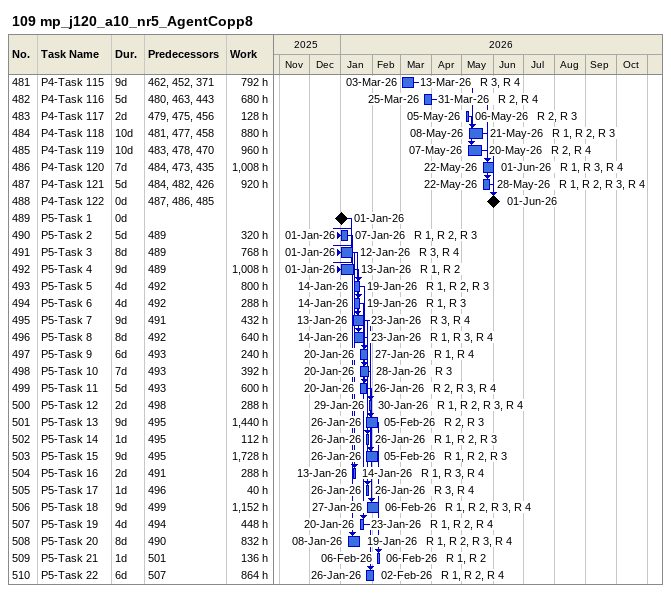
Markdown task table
109 mp_j120_a10_nr5_AgentCopp8

| ID | Task | Duration | Start | Finish | Predecessors | Resources | Work (h) |
|---|---|---|---|---|---|---|---|
| 481 | P4-Task 115 | 9d | 2026-03-03 | 2026-03-13 | 462, 452, 371 | R 3, R 4 | 792 |
| 482 | P4-Task 116 | 5d | 2026-03-25 | 2026-03-31 | 480, 463, 443 | R 2, R 4 | 680 |
| 483 | P4-Task 117 | 2d | 2026-05-05 | 2026-05-06 | 479, 475, 456 | R 2, R 3 | 128 |
| 484 | P4-Task 118 | 10d | 2026-05-08 | 2026-05-21 | 481, 477, 458 | R 1, R 2, R 3 | 880 |
| 485 | P4-Task 119 | 10d | 2026-05-07 | 2026-05-20 | 483, 478, 470 | R 2, R 4 | 960 |
| 486 | P4-Task 120 | 7d | 2026-05-22 | 2026-06-01 | 484, 473, 435 | R 1, R 3, R 4 | 1008 |
| 487 | P4-Task 121 | 5d | 2026-05-22 | 2026-05-28 | 484, 482, 426 | R 1, R 2, R 3, R 4 | 920 |
| 488 | P4-Task 122 | 0d | 2026-06-01 | 2026-06-01 | 487, 486, 485 |  |  |
| 489 | P5-Task 1 | 0d | 2026-01-01 | 2026-01-01 |  |  |  |
| 490 | P5-Task 2 | 5d | 2026-01-01 | 2026-01-07 | 489 | R 1, R 2, R 3 | 320 |
| 491 | P5-Task 3 | 8d | 2026-01-01 | 2026-01-12 | 489 | R 3, R 4 | 768 |
| 492 | P5-Task 4 | 9d | 2026-01-01 | 2026-01-13 | 489 | R 1, R 2 | 1008 |
| 493 | P5-Task 5 | 4d | 2026-01-14 | 2026-01-19 | 492 | R 1, R 2, R 3 | 800 |
| 494 | P5-Task 6 | 4d | 2026-01-14 | 2026-01-19 | 492 | R 1, R 3 | 288 |
| 495 | P5-Task 7 | 9d | 2026-01-13 | 2026-01-23 | 491 | R 3, R 4 | 432 |
| 496 | P5-Task 8 | 8d | 2026-01-14 | 2026-01-23 | 492 | R 1, R 3, R 4 | 640 |
| 497 | P5-Task 9 | 6d | 2026-01-20 | 2026-01-27 | 493 | R 1, R 4 | 240 |
| 498 | P5-Task 10 | 7d | 2026-01-20 | 2026-01-28 | 493 | R 3 | 392 |
| 499 | P5-Task 11 | 5d | 2026-01-20 | 2026-01-26 | 493 | R 2, R 3, R 4 | 600 |
| 500 | P5-Task 12 | 2d | 2026-01-29 | 2026-01-30 | 498 | R 1, R 2, R 3, R 4 | 288 |
| 501 | P5-Task 13 | 9d | 2026-01-26 | 2026-02-05 | 495 | R 2, R 3 | 1440 |
| 502 | P5-Task 14 | 1d | 2026-01-26 | 2026-01-26 | 495 | R 1, R 2, R 3 | 112 |
| 503 | P5-Task 15 | 9d | 2026-01-26 | 2026-02-05 | 495 | R 1, R 2, R 3 | 1728 |
| 504 | P5-Task 16 | 2d | 2026-01-13 | 2026-01-14 | 491 | R 1, R 3, R 4 | 288 |
| 505 | P5-Task 17 | 1d | 2026-01-26 | 2026-01-26 | 496 | R 3, R 4 | 40 |
| 506 | P5-Task 18 | 9d | 2026-01-27 | 2026-02-06 | 499 | R 1, R 2, R 3, R 4 | 1152 |
| 507 | P5-Task 19 | 4d | 2026-01-20 | 2026-01-23 | 494 | R 1, R 2, R 4 | 448 |
| 508 | P5-Task 20 | 8d | 2026-01-08 | 2026-01-19 | 490 | R 1, R 2, R 3, R 4 | 832 |
| 509 | P5-Task 21 | 1d | 2026-02-06 | 2026-02-06 | 501 | R 1, R 2 | 136 |
| 510 | P5-Task 22 | 6d | 2026-01-26 | 2026-02-02 | 507 | R 1, R 2, R 4 | 864 |
